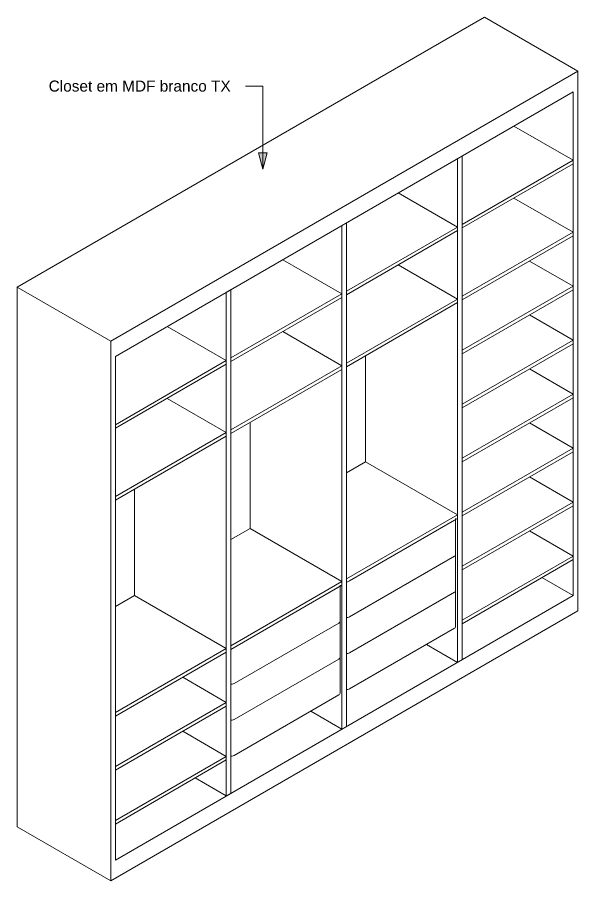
# Model space of a CAD drawing. Header units: millimetres. Extents: x 5059 to 16943, y -6200 to 11800.
# Drawn here: x 5059 to 7604, y 7881 to 11800 of the extents above; entities that cross this region are included whole.
import ezdxf

# ---------------------------------------------------------------- set-up
doc = ezdxf.new("R2010")
doc.units = ezdxf.units.MM
doc.layers.add('G-ANNO-TEXT', color=231, linetype='Continuous', lineweight=9)
doc.layers.add('I-FURN', color=30, linetype='Continuous', lineweight=9)
doc.styles.add('Arial', font='arial.ttf', dxfattribs={"height": 50})

# ---------------------------------------------------------------- blocks, each defined once
blk = doc.blocks.new('CLOSET 02 - CLOSET 02-4326823-VISTA 3D CLOSET 02')
at = {"layer": 'I-FURN'}
for p, q in [((5058.8, 10575.7), (7180.2, 11800.4)), ((7180.2, 11800.4), (7604.4, 11555.5)), ((7604.4, 11555.5), (5483.1, 10330.7)), ((7604.4, 9106), (7604.4, 11555.5)), ((5504.3, 10261.3), (7583.2, 11461.6)), ((7583.2, 11461.6), (7583.2, 9175.4)), ((7314.5, 11306.4), (7583.2, 11151.3)), ((7079.4, 11170.7), (7058.2, 11158.5)), ((7079.4, 8884.5), (7079.4, 11170.7)), ((7058.2, 11158.5), (7058.2, 8872.3)), ((7583.2, 11151.3), (7079.4, 10860.4)), ((7079.4, 10844.1), (7583.2, 11135)), ((7583.2, 11135), (7583.2, 11151.3)), ((7058.2, 10848.2), (6789.5, 11003.3)), ((7583.2, 10824.7), (7314.5, 10979.9)), ((6554.4, 10867.6), (6533.2, 10855.3)), ((6554.4, 8581.4), (6554.4, 10867.6)), ((7079.4, 10860.4), (7079.4, 10844.1)), ((6533.2, 10855.3), (6533.2, 8569.1)), ((7058.2, 10848.2), (6554.4, 10557.3)), ((6554.4, 10541), (7058.2, 10831.9)), ((7058.2, 10831.9), (7058.2, 10848.2)), ((7583.2, 10824.7), (7079.4, 10533.8)), ((7583.2, 10808.4), (7583.2, 10824.7)), ((7079.4, 10517.5), (7583.2, 10808.4)), ((6264.5, 10700.2), (6533.2, 10545.1)), ((7058.2, 10521.6), (6789.5, 10676.7)), ((7583.2, 10579.8), (7385.2, 10694.1)), ((5058.8, 8126.2), (5058.8, 10575.7)), ((5058.8, 10575.7), (5483.1, 10330.7)), ((6029.3, 10564.5), (6008.1, 10552.2)), ((6008.1, 10552.2), (6008.1, 8266)), ((6029.3, 8278.3), (6029.3, 10564.5)), ((6533.2, 10545.1), (6029.3, 10254.2)), ((6533.2, 10528.7), (6533.2, 10545.1)), ((6554.4, 10557.3), (6554.4, 10541)), ((7583.2, 10579.8), (7079.4, 10288.9)), ((7079.4, 10272.6), (7583.2, 10563.4)), ((7583.2, 10563.4), (7583.2, 10579.8)), ((6029.3, 10237.9), (6533.2, 10528.7)), ((7058.2, 10521.6), (6554.4, 10230.7)), ((6554.4, 10214.4), (7058.2, 10505.3)), ((7058.2, 10505.3), (7058.2, 10521.6)), ((7079.4, 10533.8), (7079.4, 10517.5)), ((7583.2, 10334.8), (7385.2, 10449.1)), ((5739.4, 10397.1), (6008.1, 10241.9)), ((6264.5, 10373.6), (6533.2, 10218.5)), ((5483.1, 10330.7), (5483.1, 7881.2)), ((7583.2, 10334.8), (7079.4, 10043.9)), ((7079.4, 10027.6), (7583.2, 10318.5)), ((7583.2, 10318.5), (7583.2, 10334.8)), ((7079.4, 10288.9), (7079.4, 10272.6)), ((5504.3, 7975.1), (5504.3, 10261.3)), ((6008.1, 10241.9), (5504.3, 9951.1)), ((6008.1, 10225.6), (6008.1, 10241.9)), ((6029.3, 10254.2), (6029.3, 10237.9)), ((6554.4, 10230.7), (6554.4, 10214.4)), ((6641, 9782.7), (6641, 10264.4)), ((5504.3, 9934.7), (6008.1, 10225.6)), ((6533.2, 10218.5), (6029.3, 9927.6)), ((6029.3, 9911.3), (6533.2, 10202.1)), ((6533.2, 10202.1), (6533.2, 10218.5)), ((7583.2, 10089.9), (7385.2, 10204.2)), ((7583.2, 10089.9), (7079.4, 9799)), ((7079.4, 9782.7), (7583.2, 10073.5)), ((7583.2, 10073.5), (7583.2, 10089.9)), ((5739.4, 10070.5), (6008.1, 9915.3)), ((7079.4, 10043.9), (7079.4, 10027.6)), ((6116, 9479.5), (6116, 9961.3)), ((7583.2, 9844.9), (7385.2, 9959.2)), ((5504.3, 9951.1), (5504.3, 9934.7)), ((6029.3, 9927.6), (6029.3, 9911.3)), ((6008.1, 9915.3), (5504.3, 9624.5)), ((5504.3, 9608.1), (6008.1, 9899)), ((6008.1, 9899), (6008.1, 9915.3)), ((7583.2, 9844.9), (7079.4, 9554)), ((7583.2, 9828.6), (7583.2, 9844.9)), ((7079.4, 9537.7), (7583.2, 9828.6)), ((7079.4, 9799), (7079.4, 9782.7)), ((6554.4, 9732.7), (6641, 9782.7)), ((6641, 9782.7), (7058.2, 9541.8)), ((7583.2, 9600), (7385.2, 9714.3)), ((5590.9, 9176.4), (5590.9, 9658.1)), ((5504.3, 9624.5), (5504.3, 9608.1)), ((7583.2, 9600), (7079.4, 9309.1)), ((7079.4, 9292.8), (7583.2, 9583.6)), ((7583.2, 9583.6), (7583.2, 9600)), ((7058.2, 9541.8), (6554.4, 9250.9)), ((7044.1, 9517.3), (7058.2, 9525.5)), ((7049.9, 9362.2), (7049.9, 9525.5)), ((7058.2, 9525.5), (7058.2, 9541.8)), ((7079.4, 9554), (7079.4, 9537.7)), ((6554.4, 9234.6), (7044, 9517.3)), ((7044, 9517.3), (6568.5, 9242.8)), ((7044, 9517.3), (7044.1, 9517.3)), ((6029.3, 9429.5), (6116, 9479.5)), ((6116, 9479.5), (6533.2, 9238.7)), ((7583.2, 9355), (7385.2, 9469.3)), ((6568.5, 9079.5), (7044, 9354)), ((7044, 9354), (6568.5, 9079.5)), ((7049.9, 9198.9), (7049.9, 9362.2)), ((7583.2, 9355), (7079.4, 9064.1)), ((7079.4, 9047.8), (7583.2, 9338.7)), ((7583.2, 9338.7), (7583.2, 9355)), ((7079.4, 9309.1), (7079.4, 9292.8)), ((6554.4, 9250.9), (6554.4, 9234.6)), ((7441.8, 9257), (7583.2, 9175.4)), ((6533.2, 9238.7), (6029.3, 8947.8)), ((6029.3, 8931.5), (6533.2, 9222.3)), ((6519, 9214.2), (6043.5, 8939.6)), ((6524.9, 9059), (6524.9, 9222.3)), ((6533.2, 9222.3), (6533.2, 9238.7)), ((5504.3, 9126.4), (5590.9, 9176.4)), ((7583.2, 9175.4), (5504.3, 7975.1)), ((5590.9, 9176.4), (6008.1, 8935.5)), ((6568.5, 8916.2), (7044, 9190.7)), ((7044, 9190.7), (6568.5, 8916.2)), ((7049.9, 9035.6), (7049.9, 9198.9)), ((5483.1, 7881.2), (7604.4, 9106)), ((6524.9, 8895.7), (6524.9, 9059)), ((7079.4, 9064.1), (7079.4, 9047.8)), ((6043.5, 8776.3), (6519, 9050.9)), ((6519, 9050.9), (6043.5, 8776.3)), ((6568.5, 8752.9), (7044, 9027.4)), ((6029.3, 8947.8), (6029.3, 8931.5)), ((6916.8, 8953.9), (7058.2, 8872.3)), ((6008.1, 8935.5), (5504.3, 8644.7)), ((5504.3, 8628.3), (6008.1, 8919.2)), ((6008.1, 8919.2), (6008.1, 8935.5)), ((6043.5, 8613), (6519, 8887.6)), ((6519, 8887.6), (6043.5, 8613)), ((6524.9, 8732.4), (6524.9, 8895.7)), ((7058.2, 8872.3), (7079.4, 8884.5)), ((6008.1, 8690.6), (5810.1, 8804.9)), ((6043.5, 8449.7), (6519, 8724.3)), ((6008.1, 8690.6), (5504.3, 8399.7)), ((5504.3, 8383.4), (6008.1, 8674.3)), ((6008.1, 8674.3), (6008.1, 8690.6)), ((5504.3, 8644.7), (5504.3, 8628.3)), ((6391.7, 8650.8), (6533.2, 8569.1)), ((5810.1, 8560), (6008.1, 8445.6)), ((6533.2, 8569.1), (6554.4, 8581.4)), ((6008.1, 8445.6), (5504.3, 8154.8)), ((5504.3, 8138.4), (6008.1, 8429.3)), ((6008.1, 8429.3), (6008.1, 8445.6)), ((5504.3, 8399.7), (5504.3, 8383.4)), ((5866.7, 8347.7), (6008.1, 8266)), ((6008.1, 8266), (6029.3, 8278.3)), ((5504.3, 8154.8), (5504.3, 8138.4)), ((5483.1, 7881.2), (5058.8, 8126.2))]:
    blk.add_line(p, q, dxfattribs=at)
for points in [[(7049.9, 9362.2, 0), (7049.2, 9359.2, 0), (7047.2, 9356.4, 0), (7044, 9354, 0)], [(7044, 9354, 0), (7047.2, 9356.4, 0), (7049.2, 9359.2, 0), (7049.9, 9362.2, 0)], [(7049.9, 9198.9, 0), (7049.2, 9195.9, 0), (7047.2, 9193.1, 0), (7044, 9190.7, 0)], [(7044, 9190.7, 0), (7047.2, 9193.1, 0), (7049.2, 9195.9, 0), (7049.9, 9198.9, 0)], [(6524.9, 9059, 0), (6524.2, 9056.1, 0), (6522.2, 9053.3, 0), (6519, 9050.9, 0)], [(6519, 9050.9, 0), (6522.2, 9053.3, 0), (6524.2, 9056.1, 0), (6524.9, 9059, 0)], [(6568.5, 9079.5, 0), (6564.4, 9077.6, 0), (6559.5, 9076.5, 0), (6554.4, 9076.1, 0)], [(6554.4, 9076.1, 0), (6559.5, 9076.5, 0), (6564.4, 9077.6, 0), (6568.5, 9079.5, 0)], [(7049.9, 9035.6, 0), (7049.2, 9032.6, 0), (7047.2, 9029.8, 0), (7044, 9027.4, 0)], [(6568.5, 8916.2, 0), (6564.4, 8914.3, 0), (6559.5, 8913.2, 0), (6554.4, 8912.8, 0)], [(6554.4, 8912.8, 0), (6559.5, 8913.2, 0), (6564.4, 8914.3, 0), (6568.5, 8916.2, 0)], [(6524.9, 8895.7, 0), (6524.2, 8892.8, 0), (6522.2, 8890, 0), (6519, 8887.6, 0)], [(6519, 8887.6, 0), (6522.2, 8890, 0), (6524.2, 8892.8, 0), (6524.9, 8895.7, 0)], [(6043.5, 8776.3, 0), (6039.3, 8774.5, 0), (6034.5, 8773.3, 0), (6029.3, 8772.9, 0)], [(6029.3, 8772.9, 0), (6034.5, 8773.3, 0), (6039.3, 8774.5, 0), (6043.5, 8776.3, 0)], [(6568.5, 8752.9, 0), (6564.4, 8751, 0), (6559.5, 8749.9, 0), (6554.4, 8749.5, 0)], [(6524.9, 8732.4, 0), (6524.2, 8729.5, 0), (6522.2, 8726.7, 0), (6519, 8724.3, 0)], [(6043.5, 8613, 0), (6039.3, 8611.2, 0), (6034.5, 8610, 0), (6029.3, 8609.6, 0)], [(6029.3, 8609.6, 0), (6034.5, 8610, 0), (6039.3, 8611.2, 0), (6043.5, 8613, 0)], [(6043.5, 8449.7, 0), (6039.3, 8447.9, 0), (6034.5, 8446.7, 0), (6029.3, 8446.3, 0)]]:
    blk.add_polyline3d(points, dxfattribs=at)

msp = doc.modelspace()

# ---------------------------------------------------------------- hatches: boundary and pattern name
at = {"layer": 'G-ANNO-TEXT'}
msp.add_hatch(color=7, dxfattribs=at).paths.add_polyline_path([(6174.275, 11110.838), (6194.372, 11185.838), (6154.179, 11185.838)])

# ---------------------------------------------------------------- linework, layer by layer
at = {"layer": 'G-ANNO-TEXT', "color": 7}
for p, q in [((6097.27, 11488.162), (6095.63, 11488.162)), ((6174.275, 11488.162), (6097.27, 11488.162)), ((6174.275, 11110.838), (6174.275, 11488.162)), ((6194.372, 11185.838), (6154.179, 11185.838)), ((6154.179, 11185.838), (6174.275, 11110.838)), ((6174.275, 11110.838), (6194.372, 11185.838))]:
    msp.add_line(p, q, dxfattribs=at)

# ---------------------------------------------------------------- block references
at = {"layer": 'I-FURN'}
msp.add_blockref('CLOSET 02 - CLOSET 02-4326823-VISTA 3D CLOSET 02', (0, 0), dxfattribs=at)

# ---------------------------------------------------------------- texts
at = {"layer": 'G-ANNO-TEXT', "color": 7, "insert": (5201.47, 11513.162), "char_height": 50, "width": 1022.15156, "attachment_point": 1, "style": 'Arial'}
msp.add_mtext('Closet em MDF branco TX', dxfattribs=at)

doc.saveas('drawing.dxf')
